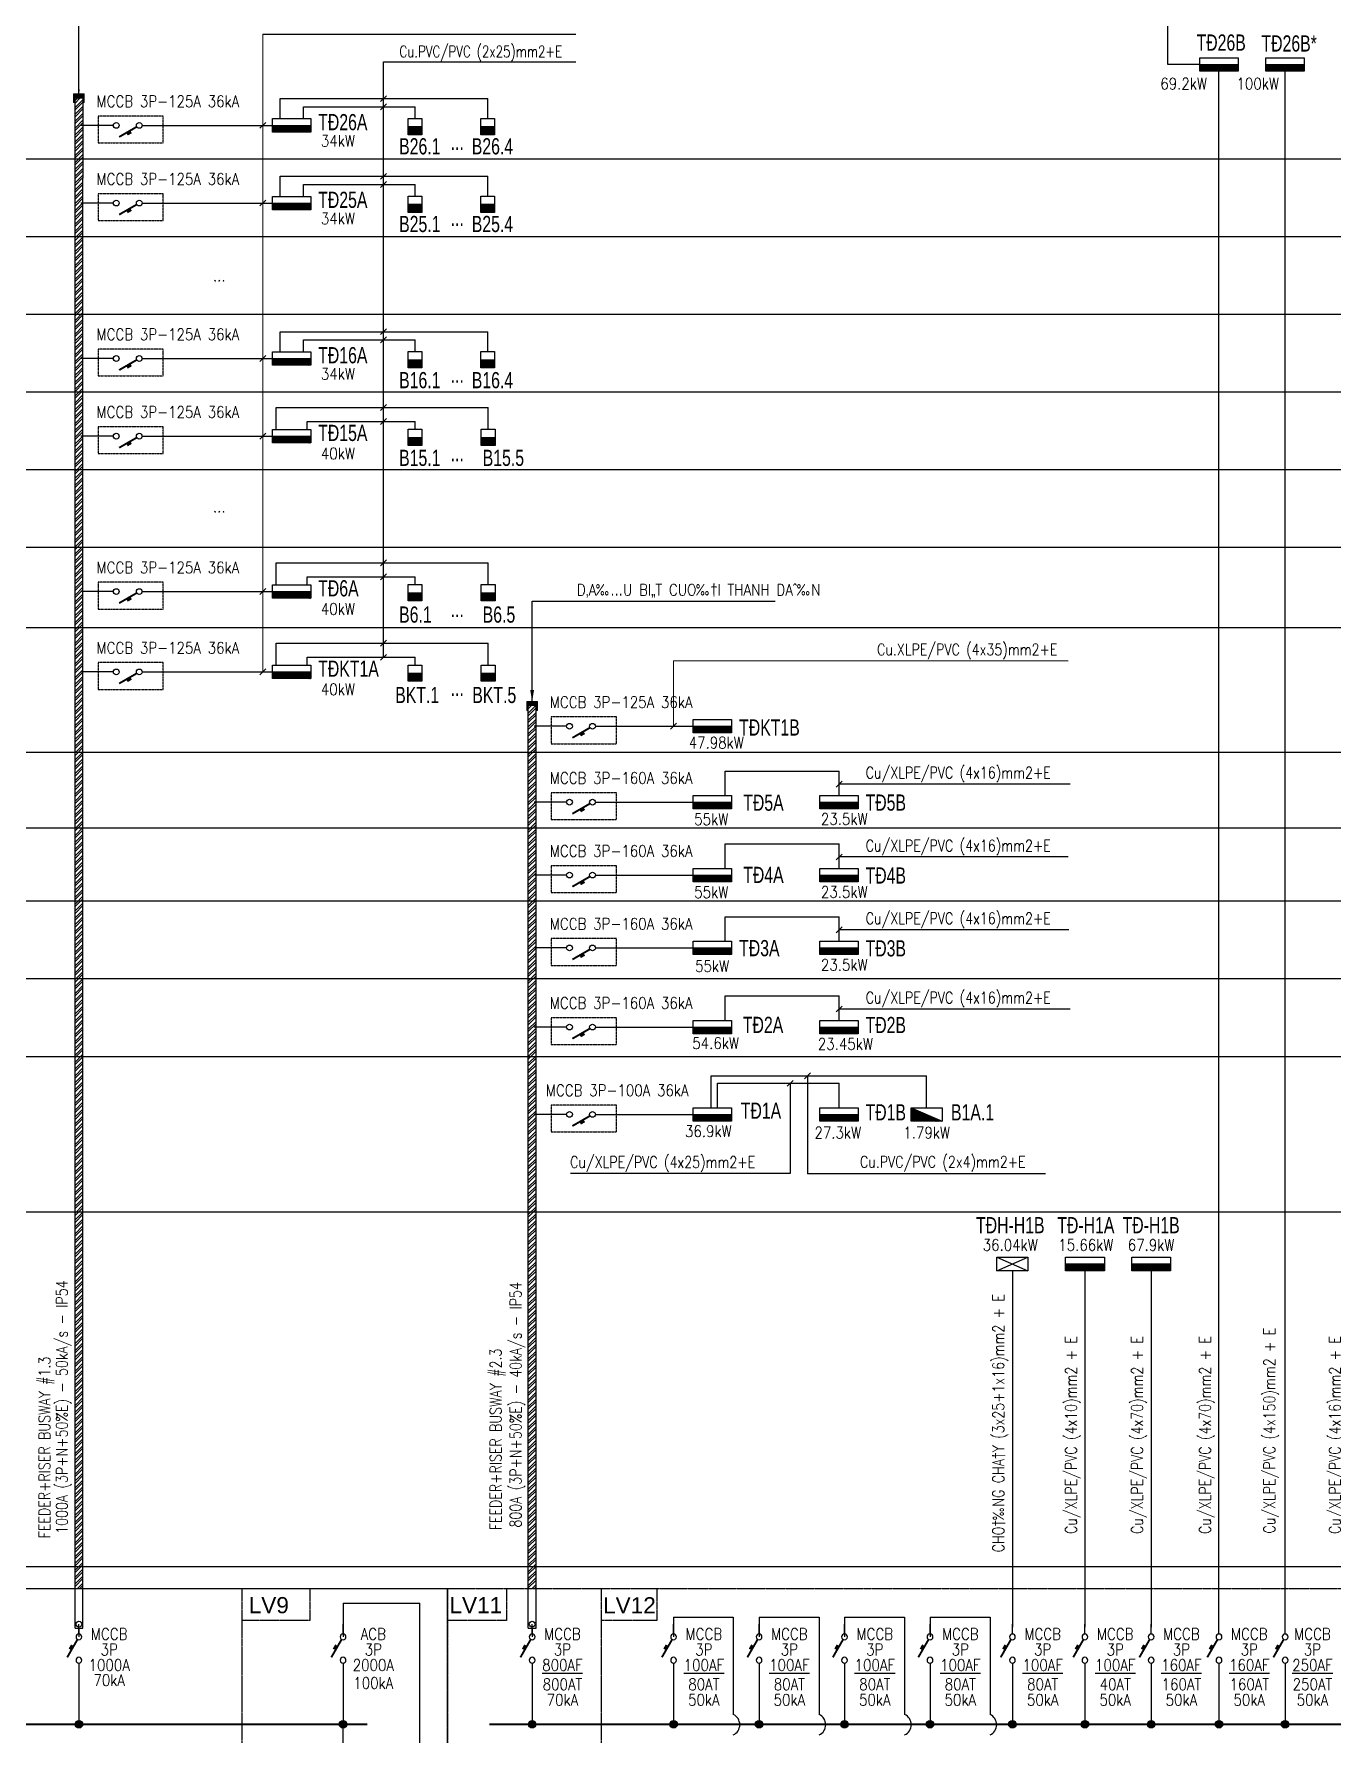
# Model space of a CAD drawing. Extents: x -5343388 to 7033982, y -486386 to 188356.
# Drawn here: x 735286 to 763384, y 121207 to 157987 of the extents above; entities that cross this region are included whole.
import ezdxf
from ezdxf.enums import TextEntityAlignment as Align

# ---------------------------------------------------------------- set-up
doc = ezdxf.new("R2010")
doc.units = 0
doc.header["$MEASUREMENT"] = 0
doc.linetypes.add('CENTER', pattern=[2, 1.25, -0.25, 0.25, -0.25])
doc.linetypes.add('DASHED2', pattern=[0.375, 0.25, -0.125])
for name, color, linetype in [('0-----E-equip', 2, 'Continuous'), ('0-----E-line', 4, 'Continuous'), ('0-----E-text', 3, 'Continuous'), ('E-_ELEC----_E-', 3, 'Continuous'), ('TBD', 2, 'Continuous')]:
    doc.layers.add(name, color=color, linetype=linetype)
for name, color, linetype, lineweight in [('0-----POWER-----text', 3, 'Continuous', 20), ('0----EARTHING', 6, 'Continuous', 18), ('0---DT---TEXT', 3, 'Continuous', 18), ('EQUIP', 2, 'Continuous', 15), ('thay', 7, 'Continuous', 18)]:
    doc.layers.add(name, color=color, linetype=linetype, lineweight=lineweight)
doc.styles.add('CDC-DIM', font='vnsimple.shx', dxfattribs={"width": 0.75})
doc.styles.add('E-text', font='romans.shx', dxfattribs={"width": 0.85, "height": 250})
doc.styles.add('ROMANS', font='romans.shx', dxfattribs={"width": 0.8, "height": 250, "bigfont": 'vns.shx'})
doc.styles.add('ROMANS1', font='ROMANS1.shx')
doc.styles.add('STYLE3', font='')
doc.styles.get('STYLE3').set_extended_font_data('.VnArialH')
doc.linetypes.add('ZIGZAG', pattern='A,0.0001,-0.2,[131,ltypeshp.shx,S=0.2,R=0,X=-0.2,Y=0],-0.4,[131,ltypeshp.shx,S=0.2,R=180,X=0.2,Y=0],-0.2', length=0.8001)
doc.dimstyles.new('CDC_DIM100', dxfattribs={"dimtxt": 250, "dimasz": 120, "dimexe": 60, "dimexo": 0, "dimgap": 80, "dimtad": 1, "dimdec": 0, "dimzin": 0, "dimdsep": 46, "dimtxsty": 'CDC-DIM', "dimblk1": 'ARCHTICK', "dimblk2": 'ARCHTICK', "dimsah": 1, "dimcen": 150, "dimdle": 60, "dimclrd": 256, "dimclre": 256, "dimclrt": 7, "dimadec": 0, "dimazin": 0, "dimtfac": 1, "dimtdec": 0, "dimtix": 1, "dimtmove": 2, "dimatfit": 3, "dimfxl": 1, "dimtvp": 0.833333, "dimtolj": 1, "dimtzin": 0, "dimarcsym": 0})
doc.dimstyles.new('DIM DETAIL', dxfattribs={"dimtxt": 100, "dimasz": 50, "dimexe": 60, "dimexo": 0, "dimgap": 40, "dimtad": 1, "dimdec": 0, "dimzin": 0, "dimdsep": 46, "dimtxsty": 'ROMANS1', "dimblk1": 'ARCHTICK', "dimblk2": 'ARCHTICK', "dimsah": 1, "dimcen": 50, "dimdle": 60, "dimclrd": 7, "dimclre": 7, "dimclrt": 7, "dimadec": 0, "dimazin": 0, "dimtfac": 1, "dimtdec": 0, "dimtix": 1, "dimtmove": 2, "dimatfit": 3, "dimfxl": 1, "dimtvp": 0.833333, "dimtolj": 1, "dimtzin": 0, "dimarcsym": 0})

# ---------------------------------------------------------------- blocks, each defined once
blk = doc.blocks.new('di2')
at = {"layer": 'TBD'}
for p, q in [((0, 1000), (0, 1250)), ((0, 250), (0, 0))]:
    blk.add_line(p, q, dxfattribs=at)
for points, const_width in [([(-37, 390), (-302, 850)], 50), ([(-177, 533), (-239, 641)], 60)]:
    blk.add_lwpolyline(points, dxfattribs=dict(at, const_width=const_width))
for centre in [(0, 925), (0, 325)]:
    blk.add_circle(centre, 75, dxfattribs=at)
blk = doc.blocks.new('P1')
at = {"layer": 'TBD'}
h = blk.add_hatch(dxfattribs=at)
h.set_pattern_fill('ANSI31', color=256, scale=150, style=0)
h.set_pattern_definition([(45, (-33575, -55100), (-13.258252, 13.258252), [])])
h.paths.add_polyline_path([(500, 0), (500, 175), (-500, 175), (-500, 0)])
for p, q in [((-500, 350), (500, 350)), ((-500, 0), (-500, 350)), ((-500, 175), (500, 175)), ((500, 0), (-500, 0)), ((500, 350), (500, 0))]:
    blk.add_line(p, q, dxfattribs=at)
blk = doc.blocks.new('DOT')
at = {"layer": 'thay', "color": 0, "linetype": 'ByBlock'}
blk.add_line((-0.5, 0), (-1, 0), dxfattribs=at)
at = {"layer": 'thay', "color": 0, "linetype": 'ByBlock', "const_width": 0.5}
blk.add_lwpolyline([(-0.25, 0, 1), (0.25, 0, 1)], format="xyb", close=True, dxfattribs=at)
blk = doc.blocks.new('endclosure')
blk.add_hatch(color=256).paths.add_polyline_path([(-84, 0), (84, 0), (84, -107), (114, -107), (114, 87), (-114, 87), (-114, -107), (-84, -107)])
at = {"layer": 'EQUIP'}
for p, q in [((-114, 87), (114, 87)), ((-114, -107), (-114, 87)), ((-84, -107), (-84, 0)), ((-84, 0), (84, 0)), ((84, -107), (84, 0)), ((114, -107), (114, 87)), ((-114, -107), (-84, -107)), ((114, -107), (84, -107))]:
    blk.add_line(p, q, dxfattribs=at)
blk = doc.blocks.new('_ArchTick')
at = {"color": 0, "linetype": 'ByBlock', "const_width": 0.15}
blk.add_lwpolyline([(-0.5, -0.5), (0.5, 0.5)], dxfattribs=at)
blk = doc.blocks.new('*X81')
at = {"color": 0}
for p, q in [((30675, 38842), (30681, 38848)), ((30675, 38816), (30699, 38840)), ((30675, 38789), (30717, 38831)), ((30675, 38763), (30736, 38823)), ((30675, 38736), (30754, 38815)), ((30675, 38710), (30773, 38807)), ((30675, 38683), (30791, 38799)), ((30675, 38656), (30810, 38791)), ((30675, 38630), (30828, 38783)), ((30675, 38603), (30847, 38775)), ((30675, 38577), (30865, 38767)), ((30675, 38550), (30883, 38759)), ((30675, 38524), (30902, 38751)), ((30678, 38500), (30920, 38743)), ((30704, 38500), (30939, 38735)), ((30731, 38500), (30957, 38727)), ((30757, 38500), (30976, 38718)), ((30784, 38500), (30994, 38710)), ((30810, 38500), (31013, 38702)), ((30837, 38500), (31031, 38694)), ((30863, 38500), (31049, 38686)), ((30890, 38500), (31068, 38678)), ((30916, 38500), (31086, 38670)), ((30943, 38500), (31105, 38662)), ((30969, 38500), (31123, 38654)), ((30996, 38500), (31142, 38646)), ((31022, 38500), (31160, 38638)), ((31049, 38500), (31179, 38630)), ((31075, 38500), (31197, 38622)), ((31102, 38500), (31215, 38614)), ((31128, 38500), (31234, 38605)), ((31155, 38500), (31252, 38597)), ((31181, 38500), (31271, 38589)), ((31208, 38500), (31289, 38581)), ((31234, 38500), (31308, 38573)), ((31261, 38500), (31326, 38565)), ((31288, 38500), (31345, 38557)), ((31314, 38500), (31363, 38549)), ((31341, 38500), (31381, 38541)), ((31367, 38500), (31400, 38533)), ((31394, 38500), (31418, 38525)), ((31420, 38500), (31437, 38517)), ((31447, 38500), (31455, 38509)), ((31473, 38500), (31474, 38501))]:
    blk.add_line(p, q, dxfattribs=at)
blk = doc.blocks.new('p2')
at = {"layer": 'TBD'}
for p, q in [((-400, 350), (400, 350)), ((-400, 350), (400, 0)), ((-400, 0), (-400, 350)), ((400, 0), (-400, 0)), ((400, 350), (400, 0))]:
    blk.add_line(p, q, dxfattribs=at)
blk.add_blockref('*X81', (-31075, -38500), dxfattribs=at)
blk = doc.blocks.new('*X75')
at = {"color": 0}
for p, q in [((32000, 37701), (32174, 37875)), ((32000, 37728), (32147, 37875)), ((32000, 37754), (32121, 37875)), ((32000, 37781), (32094, 37875)), ((32000, 37807), (32068, 37875)), ((32000, 37834), (32041, 37875)), ((32000, 37860), (32015, 37875)), ((32025, 37700), (32200, 37875)), ((32052, 37700), (32227, 37875)), ((32079, 37700), (32254, 37875)), ((32105, 37700), (32280, 37875)), ((32132, 37700), (32300, 37868)), ((32158, 37700), (32300, 37842)), ((32185, 37700), (32300, 37815)), ((32211, 37700), (32300, 37789)), ((32238, 37700), (32300, 37762)), ((32264, 37700), (32300, 37736)), ((32291, 37700), (32300, 37709))]:
    blk.add_line(p, q, dxfattribs=at)
blk = doc.blocks.new('P7')
at = {"layer": 'TBD'}
for p, q in [((-150, 350), (150, 350)), ((-150, 0), (-150, 350)), ((-150, 175), (150, 175)), ((150, 0), (-150, 0)), ((150, 350), (150, 0))]:
    blk.add_line(p, q, dxfattribs=at)
blk.add_blockref('*X75', (-32150, -37700), dxfattribs=at)
blk = doc.blocks.new('p5')
at = {"layer": 'TBD'}
for p, q in [((-400, 175), (400, -175)), ((-400, 175), (400, 175)), ((-400, -175), (400, 175)), ((-400, -175), (-400, 175)), ((400, 175), (400, -175)), ((400, -175), (-400, -175))]:
    blk.add_line(p, q, dxfattribs=at)

msp = doc.modelspace()

# ---------------------------------------------------------------- hatches: boundary and pattern name
at = {"layer": '0-----E-equip'}
h = msp.add_hatch(dxfattribs=at)
h.set_pattern_fill('STEEL', scale=840, style=0)
h.set_pattern_definition([(45, (-822320.26, -1185051.21), (-74.246212, 74.246212), []), (45, (-822320.26, -1184998.71), (-74.246212, 74.246212), [])])
h.paths.add_polyline_path([(736341.26657, 156609.31534), (736173.26657, 156609.31534), (736173.26657, 124376.4982), (736341.26657, 124376.4982)])
h = msp.add_hatch(dxfattribs=at)
h.set_pattern_fill('STEEL', scale=840, style=0)
h.set_pattern_definition([(45, (-834312.58, -1185051.21), (-74.246212, 74.246212), []), (45, (-834312.58, -1184998.71), (-74.246212, 74.246212), [])])
h.paths.add_polyline_path([(746145.13978, 143464.6585), (745977.13978, 143464.6585), (745977.13978, 124376.4982), (746145.13978, 124376.4982)])
at = {"layer": '0-----E-line', "linetype": 'Continuous'}
h = msp.add_hatch(color=256, dxfattribs=at)
edge = h.paths.add_edge_path()
edge.add_arc((736257.26657, 121439.35937), 80.90172, 0, 360)
h = msp.add_hatch(color=256, dxfattribs=at)
edge = h.paths.add_edge_path()
edge.add_arc((741970.55901, 121439.35937), 80.90172, 0, 360)
h = msp.add_hatch(color=256, dxfattribs=at)
edge = h.paths.add_edge_path()
edge.add_arc((746061.13978, 121439.35937), 80.90172, 0, 360)
h = msp.add_hatch(color=256, dxfattribs=at)
edge = h.paths.add_edge_path()
edge.add_arc((749120.44802, 121439.35937), 80.90172, 0, 360)
h = msp.add_hatch(color=256, dxfattribs=at)
edge = h.paths.add_edge_path()
edge.add_arc((750969.31176, 121439.35937), 80.90172, 0, 360)
h = msp.add_hatch(color=256, dxfattribs=at)
edge = h.paths.add_edge_path()
edge.add_arc((752818.1755, 121439.35937), 80.90172, 0, 360)
h = msp.add_hatch(color=256, dxfattribs=at)
edge = h.paths.add_edge_path()
edge.add_arc((754667.03924, 121439.35937), 80.90172, 0, 360)
h = msp.add_hatch(color=256, dxfattribs=at)
edge = h.paths.add_edge_path()
edge.add_arc((756449.06498, 121439.35937), 80.90172, 0, 360)
h = msp.add_hatch(color=256, dxfattribs=at)
edge = h.paths.add_edge_path()
edge.add_arc((758018.12114, 121439.35937), 80.90172, 0, 360)
h = msp.add_hatch(color=256, dxfattribs=at)
edge = h.paths.add_edge_path()
edge.add_arc((759449.80869, 121439.35937), 80.90172, 0, 360)
h = msp.add_hatch(color=256, dxfattribs=at)
edge = h.paths.add_edge_path()
edge.add_arc((760917.8426, 121439.35937), 80.90172, 0, 360)
h = msp.add_hatch(color=256, dxfattribs=at)
edge = h.paths.add_edge_path()
edge.add_arc((762348.01286, 121439.35937), 80.90172, 0, 360)

# ---------------------------------------------------------------- linework, layer by layer
for p, q in [((710091.86551, 155289.42232), (801114.749, 155289.42232)), ((710091.86551, 153609.42232), (801114.749, 153609.42232)), ((710091.86551, 151929.42232), (801114.749, 151929.42232)), ((710091.86551, 150249.42232), (801114.749, 150249.42232)), ((710091.86551, 148569.42232), (801114.749, 148569.42232)), ((710091.86551, 146889.42232), (801114.749, 146889.42232)), ((710091.86551, 145151.57107), (801114.749, 145151.57107)), ((710091.86551, 142460.23625), (801114.749, 142460.23625)), ((710091.86551, 140818.91008), (801114.749, 140818.91008)), ((710091.86551, 139241.06127), (801114.749, 139241.06127)), ((710091.86551, 137561.06127), (801114.749, 137561.06127)), ((710091.86551, 135881.06127), (801114.749, 135881.06127)), ((710091.86551, 132521.06127), (801114.749, 132521.06127))]:
    msp.add_line(p, q)
at = {"color": 1, "linetype": 'CENTER', "ltscale": 10}
for p, q in [((710127.32097, 124376.4982), (744643.78554, 124376.4982)), ((718172.12655, 124376.4982), (800518.37009, 124376.4982)), ((739779.99402, 124376.4982), (739779.99402, 120863.26038)), ((741252.28605, 124376.4982), (741252.28605, 123684.99573)), ((744231.81789, 113412.4261), (744231.81789, 124376.4982)), ((744231.81789, 124376.4982), (744231.81789, 120863.26038)), ((745505.96896, 124376.4982), (745505.96896, 123684.99573)), ((747554.3495, 124376.4982), (747554.3495, 120863.26038)), ((748755.08736, 124376.4982), (748755.08736, 123684.99573)), ((741252.28605, 123684.99573), (739779.99402, 123684.99573)), ((745505.96896, 123684.99573), (744231.81789, 123684.99573)), ((748755.08736, 123684.99573), (747554.3495, 123684.99573))]:
    msp.add_line(p, q, dxfattribs=at)
at = {"color": 7, "linetype": 'ZIGZAG', "ltscale": 5}
msp.add_lwpolyline([(709718.74337, 124847.0789), (800883.96508, 124847.0789), (800883.96508, 98316.15715), (709718.74337, 98316.15715)], close=True, dxfattribs=at)
at = {"layer": '0-----E-equip'}
for p, q in [((736173.26657, 154869.42232), (736173.26657, 156609.31534)), ((736173.26657, 156609.31534), (736341.26657, 156609.31534)), ((736341.26657, 156609.31534), (736341.26657, 154869.42232)), ((736795.4888, 156011.28921), (736297.71102, 156011.28921)), ((736795.4888, 156011.28921), (736297.71102, 156011.28921)), ((737832.52583, 156011.28921), (738081.41472, 156011.28921)), ((737832.52583, 156011.28921), (738081.41472, 156011.28921)), ((738081.41472, 156011.28921), (740441.08217, 156011.28921)), ((738081.41472, 156011.28921), (740441.08217, 156011.28921)), ((736173.26657, 123518.35937), (736173.26657, 154869.42232)), ((736341.26657, 123518.35937), (736341.26657, 154869.42232)), ((736795.4888, 154331.28921), (736297.71102, 154331.28921)), ((736795.4888, 154331.28921), (736297.71102, 154331.28921)), ((737832.52583, 154331.28921), (738081.41472, 154331.28921)), ((737832.52583, 154331.28921), (738081.41472, 154331.28921)), ((738081.41472, 154331.28921), (740441.08217, 154331.28921)), ((738081.41472, 154331.28921), (740441.08217, 154331.28921)), ((736795.4888, 150971.28921), (736297.71102, 150971.28921)), ((736795.4888, 150971.28921), (736297.71102, 150971.28921)), ((737832.52583, 150971.28921), (738081.41472, 150971.28921)), ((737832.52583, 150971.28921), (738081.41472, 150971.28921)), ((738081.41472, 150971.28921), (740441.08217, 150971.28921)), ((738081.41472, 150971.28921), (740441.08217, 150971.28921)), ((736795.4888, 149291.28921), (736297.71102, 149291.28921)), ((736795.4888, 149291.28921), (736297.71102, 149291.28921)), ((737832.52583, 149291.28921), (738081.41472, 149291.28921)), ((737832.52583, 149291.28921), (738081.41472, 149291.28921)), ((738081.41472, 149291.28921), (740441.08217, 149291.28921)), ((738081.41472, 149291.28921), (740441.08217, 149291.28921)), ((736795.4888, 145931.28921), (736297.71102, 145931.28921)), ((736795.4888, 145931.28921), (736297.71102, 145931.28921)), ((737832.52583, 145931.28921), (738081.41472, 145931.28921)), ((737832.52583, 145931.28921), (738081.41472, 145931.28921)), ((738081.41472, 145931.28921), (740441.08217, 145931.28921)), ((738081.41472, 145931.28921), (740441.08217, 145931.28921)), ((736795.4888, 144193.43797), (736297.71102, 144193.43797)), ((736795.4888, 144193.43797), (736297.71102, 144193.43797)), ((737832.52583, 144193.43797), (738081.41472, 144193.43797)), ((737832.52583, 144193.43797), (738081.41472, 144193.43797)), ((738081.41472, 144193.43797), (740441.08217, 144193.43797)), ((738081.41472, 144193.43797), (740441.08217, 144193.43797)), ((745977.13978, 123518.35937), (745977.13978, 143464.6585)), ((746145.13978, 143464.6585), (745977.13978, 143464.6585)), ((746145.13978, 123518.35937), (746145.13978, 143464.6585)), ((746599.362, 143018.76742), (746101.58422, 143018.76742)), ((747636.39904, 143018.76742), (747885.28793, 143018.76742)), ((747885.28793, 143018.76742), (749544.54718, 143018.76742)), ((746599.362, 141377.44126), (746101.58422, 141377.44126)), ((747636.39904, 141377.44126), (747885.28793, 141377.44126)), ((747885.28793, 141377.44126), (749544.54718, 141377.44126)), ((746599.362, 139800.72349), (746101.58422, 139800.72349)), ((747636.39904, 139800.72349), (747885.28793, 139800.72349)), ((747885.28793, 139800.72349), (749544.54718, 139800.72349)), ((746599.362, 138225.55365), (746101.58422, 138225.55365)), ((747636.39904, 138225.55365), (747885.28793, 138225.55365)), ((747885.28793, 138225.55365), (749544.54718, 138225.55365)), ((746599.362, 136513.89443), (746101.58422, 136513.89443)), ((747636.39904, 136513.89443), (747885.28793, 136513.89443)), ((747885.28793, 136513.89443), (749544.54718, 136513.89443)), ((746599.362, 134625.26153), (746101.58422, 134625.26153)), ((747636.39904, 134625.26153), (747885.28793, 134625.26153)), ((747885.28793, 134625.26153), (749544.54718, 134625.26153)), ((736173.26657, 123518.35937), (736341.26657, 123518.35937)), ((745977.13978, 123518.35937), (746145.13978, 123518.35937))]:
    msp.add_line(p, q, dxfattribs=at)
at = {"layer": '0-----E-equip', "linetype": 'DASHED2'}
for points in [[(736671.04435, 155632.63651), (738081.41472, 155632.63651), (738081.41472, 156212.34021), (736671.04435, 156212.34021)], [(736671.04435, 155632.63651), (738081.41472, 155632.63651), (738081.41472, 156212.34021), (736671.04435, 156212.34021)], [(736671.04435, 153952.63651), (738081.41472, 153952.63651), (738081.41472, 154532.34021), (736671.04435, 154532.34021)], [(736671.04435, 153952.63651), (738081.41472, 153952.63651), (738081.41472, 154532.34021), (736671.04435, 154532.34021)], [(736671.04435, 150592.63651), (738081.41472, 150592.63651), (738081.41472, 151172.34021), (736671.04435, 151172.34021)], [(736671.04435, 150592.63651), (738081.41472, 150592.63651), (738081.41472, 151172.34021), (736671.04435, 151172.34021)], [(736671.04435, 148912.63651), (738081.41472, 148912.63651), (738081.41472, 149492.34021), (736671.04435, 149492.34021)], [(736671.04435, 148912.63651), (738081.41472, 148912.63651), (738081.41472, 149492.34021), (736671.04435, 149492.34021)], [(736671.04435, 145552.63651), (738081.41472, 145552.63651), (738081.41472, 146132.34021), (736671.04435, 146132.34021)], [(736671.04435, 145552.63651), (738081.41472, 145552.63651), (738081.41472, 146132.34021), (736671.04435, 146132.34021)], [(736671.04435, 143814.78527), (738081.41472, 143814.78527), (738081.41472, 144394.48897), (736671.04435, 144394.48897)], [(736671.04435, 143814.78527), (738081.41472, 143814.78527), (738081.41472, 144394.48897), (736671.04435, 144394.48897)], [(746474.91756, 142640.11472), (747885.28793, 142640.11472), (747885.28793, 143219.81843), (746474.91756, 143219.81843)], [(746474.91756, 140998.78856), (747885.28793, 140998.78856), (747885.28793, 141578.49226), (746474.91756, 141578.49226)], [(746474.91756, 139422.07079), (747885.28793, 139422.07079), (747885.28793, 140001.77449), (746474.91756, 140001.77449)], [(746474.91756, 137846.90095), (747885.28793, 137846.90095), (747885.28793, 138426.60466), (746474.91756, 138426.60466)], [(746474.91756, 136135.24173), (747885.28793, 136135.24173), (747885.28793, 136714.94543), (746474.91756, 136714.94543)], [(746474.91756, 134246.60884), (747885.28793, 134246.60884), (747885.28793, 134826.31254), (746474.91756, 134826.31254)]]:
    msp.add_lwpolyline(points, close=True, dxfattribs=at)
at = {"layer": '0-----E-equip'}
for centre in [(736257.26657, 123602.35937), (746061.13978, 123602.35937)]:
    msp.add_circle(centre, 63, dxfattribs=at)
at = {"layer": '0-----E-line', "linetype": 'Continuous'}
for p, q in [((759813.19286, 157326.7982), (759813.19286, 160109.79817)), ((760503.02778, 157326.7982), (759813.19286, 157326.7982)), ((760917.8426, 123539.35937), (760917.8426, 157181.61301)), ((762348.01286, 123539.35937), (762348.01286, 157181.61301)), ((740609.08217, 156160.10402), (740609.08217, 156590.10402)), ((740609.08217, 156590.10402), (745098.98486, 156590.10402)), ((741113.08217, 156160.10402), (741113.08217, 156412.10402)), ((741113.08217, 156412.10402), (743527.41524, 156412.10402)), ((743527.41524, 156160.10402), (743527.41524, 156412.10402)), ((745098.98486, 156160.10402), (745098.98486, 156590.10402)), ((740609.08217, 154480.10402), (740609.08217, 154910.10402)), ((740609.08217, 154910.10402), (745098.98486, 154910.10402)), ((745098.98486, 154480.10402), (745098.98486, 154910.10402)), ((741113.08217, 154480.10402), (741113.08217, 154732.10402)), ((741113.08217, 154732.10402), (743527.41524, 154732.10402)), ((743527.41524, 154480.10402), (743527.41524, 154732.10402)), ((740609.08217, 151120.10402), (740609.08217, 151550.10402)), ((740609.08217, 151550.10402), (745098.98486, 151550.10402)), ((745098.98486, 151120.10402), (745098.98486, 151550.10402)), ((741113.08217, 151120.10402), (741113.08217, 151372.10402)), ((741113.08217, 151372.10402), (743527.41524, 151372.10402)), ((743527.41524, 151120.10402), (743527.41524, 151372.10402)), ((740525.08217, 149912.10402), (745110.09146, 149912.10402)), ((740525.08217, 149440.10402), (740525.08217, 149912.10402)), ((745110.09146, 149440.10402), (745110.09146, 149912.10402)), ((741197.08217, 149440.10402), (741197.08217, 149608.10402)), ((741197.08217, 149608.10402), (743527.41524, 149608.10402)), ((743527.41524, 149440.10402), (743527.41524, 149608.10402)), ((740525.08217, 146552.10402), (745110.09146, 146552.10402)), ((740525.08217, 146080.10402), (740525.08217, 146552.10402)), ((745110.09146, 146080.10402), (745110.09146, 146552.10402)), ((741197.08217, 146080.10402), (741197.08217, 146248.10402)), ((741197.08217, 146248.10402), (743527.41524, 146248.10402)), ((743527.41524, 146080.10402), (743527.41524, 146248.10402)), ((740525.08217, 144814.25278), (745110.09146, 144814.25278)), ((740525.08217, 144342.25278), (740525.08217, 144814.25278)), ((745110.09146, 144342.25278), (745110.09146, 144814.25278)), ((741197.08217, 144342.25278), (741197.08217, 144510.25278)), ((741197.08217, 144510.25278), (743527.41524, 144510.25278)), ((743527.41524, 144342.25278), (743527.41524, 144510.25278)), ((750236.45596, 141522.62644), (750236.45596, 142050.63999)), ((750236.45596, 142050.63999), (752701.04338, 142050.63999)), ((752701.04338, 141522.62644), (752701.04338, 142050.63999)), ((750236.45596, 139945.90867), (750236.45596, 140473.92222)), ((750236.45596, 140473.92222), (752701.04338, 140473.92222)), ((752701.04338, 139945.90867), (752701.04338, 140473.92222)), ((750236.45596, 138370.73883), (750236.45596, 138898.75238)), ((750236.45596, 138898.75238), (752701.04338, 138898.75238)), ((752701.04338, 138370.73883), (752701.04338, 138898.75238)), ((750236.45596, 136659.07961), (750236.45596, 137187.09316)), ((750236.45596, 137187.09316), (752701.04338, 137187.09316)), ((752701.04338, 136659.07961), (752701.04338, 137187.09316)), ((749934.9508, 134770.44672), (749934.9508, 135460.25756)), ((749934.9508, 135460.25756), (754591.9268, 135460.25756)), ((754591.9268, 134770.44672), (754591.9268, 135460.25756)), ((750073.51558, 134770.44672), (750073.51558, 135298.46027)), ((750073.51558, 135298.46027), (752701.04338, 135298.46027)), ((752701.04338, 134770.44672), (752701.04338, 135298.46027)), ((756449.06498, 131245.55477), (756449.06498, 123539.35937)), ((758018.12114, 131245.55477), (758018.12114, 123539.35937)), ((759449.80869, 131245.55477), (759449.80869, 123539.35937)), ((741970.55901, 124057.14702), (741970.55901, 123329.35937)), ((741970.55901, 124057.14702), (743632.70442, 124057.14702)), ((743632.70442, 111956.83282), (743632.70442, 124057.14702)), ((749120.44802, 123756.45105), (749120.44802, 123329.35937)), ((749120.44802, 123756.45105), (750410.88399, 123756.45105)), ((750410.88399, 123756.45105), (750410.88399, 121650.08518)), ((750969.31176, 123756.45105), (750969.31176, 123329.35937)), ((750969.31176, 123756.45105), (752269.69412, 123756.45105)), ((752269.69412, 123756.45105), (752269.69412, 121650.08518)), ((752818.1755, 123756.45105), (752818.1755, 123329.35937)), ((752818.1755, 123756.45105), (754118.55786, 123756.45105)), ((754118.55786, 123756.45105), (754118.55786, 121650.08518)), ((754667.03924, 123756.45105), (754667.03924, 123329.35937)), ((754667.03924, 123756.45105), (755967.4216, 123756.45105)), ((755967.4216, 123756.45105), (755967.4216, 121650.08518)), ((736257.26657, 123497.77107), (736257.26657, 123329.35937)), ((746061.13978, 123497.77107), (746061.13978, 123329.35937)), ((736257.26657, 122699.35937), (736257.26657, 121439.35937)), ((741970.55901, 122699.35937), (741970.55901, 121439.35937)), ((746061.13978, 122699.35937), (746061.13978, 121439.35937)), ((749120.44802, 122699.35937), (749120.44802, 121439.35937)), ((750969.31176, 122699.35937), (750969.31176, 121439.35937)), ((752818.1755, 122699.35937), (752818.1755, 121439.35937)), ((754667.03924, 122699.35937), (754667.03924, 121439.35937)), ((756449.06498, 122699.35937), (756449.06498, 121439.35937)), ((758018.12114, 122699.35937), (758018.12114, 121439.35937)), ((759449.80869, 122699.35937), (759449.80869, 121439.35937)), ((760917.8426, 122699.35937), (760917.8426, 121439.35937)), ((762348.01286, 122699.35937), (762348.01286, 121439.35937)), ((741970.55901, 112804.80575), (741970.55901, 121439.35937))]:
    msp.add_line(p, q, dxfattribs=at)
at = {"layer": '0-----E-line', "linetype": 'Continuous', "const_width": 42.46667}
for points in [[(742495.86689, 121439.35937), (742495.86689, 121439.35937), (728108.24157, 121439.35937)], [(800026.0165, 121439.35937), (800026.0165, 121439.35937), (745131.42937, 121439.35937)]]:
    msp.add_lwpolyline(points, dxfattribs=at)
at = {"layer": '0-----E-line', "linetype": 'Continuous'}
for centre in [(736257.26657, 121439.35937), (741970.55901, 121439.35937), (746061.13978, 121439.35937), (749120.44802, 121439.35937), (750969.31176, 121439.35937), (752818.1755, 121439.35937), (754667.03924, 121439.35937), (756449.06498, 121439.35937), (758018.12114, 121439.35937), (759449.80869, 121439.35937), (760917.8426, 121439.35937), (762348.01286, 121439.35937)]:
    msp.add_circle(centre, 80.90172, dxfattribs=at)
for centre in [(750307.92961, 121428.49653), (752166.73973, 121428.49653), (754015.60347, 121428.49653), (755864.46721, 121428.49653)]:
    msp.add_arc(centre, 244.33816, 294.920495351, 65.079504649, dxfattribs=at)
at = {"layer": '0-----E-text'}
for p, q in [((740236.3139, 157980.86146), (747005.4575, 157980.86146)), ((742845.68273, 144510.25278), (742845.68273, 157384.65678)), ((742845.68273, 157384.65678), (747006.77342, 157384.65678))]:
    msp.add_line(p, q, dxfattribs=at)
at = {"layer": '0-----E-text', "color": 3}
for p, q in [((757698.37161, 141768.11553), (752701.04338, 141768.11553)), ((757657.54961, 140191.39776), (752701.04338, 140191.39776)), ((757672.07016, 138616.22792), (752701.04338, 138616.22792)), ((757696.56253, 136904.5687), (752701.04338, 136904.5687)), ((752018.32031, 135460.25756), (752018.32031, 133343.93833)), ((751642.6221, 135298.46027), (751642.6221, 133346.99868)), ((751642.6221, 133346.99868), (746889.87795, 133346.99868)), ((757164.1397, 133343.93833), (752018.32031, 133343.93833))]:
    msp.add_line(p, q, dxfattribs=at)
at = {"layer": '0-----POWER-----text'}
for p, q in [((749119.15687, 143018.76742), (749119.15687, 144431.71552)), ((749119.15687, 144431.71552), (757658.35482, 144431.71552))]:
    msp.add_line(p, q, dxfattribs=at)
at = {"layer": '0---DT---TEXT'}
for p, q in [((740236.3139, 157980.86146), (740236.3139, 144193.43797)), ((742910.75006, 156653.32919), (742780.6154, 156526.87885)), ((742910.75006, 156475.32919), (742780.6154, 156348.87885)), ((740301.38123, 156074.51438), (740171.24657, 155948.06403)), ((742910.75006, 154973.32919), (742780.6154, 154846.87885)), ((742910.75006, 154795.32919), (742780.6154, 154668.87885)), ((740301.38123, 154394.51438), (740171.24657, 154268.06403)), ((740301.38123, 154394.51438), (740171.24657, 154268.06403)), ((742910.75006, 151613.32919), (742780.6154, 151486.87885)), ((742910.75006, 151435.32919), (742780.6154, 151308.87885)), ((740301.38123, 151034.51438), (740171.24657, 150908.06403)), ((740301.38123, 151034.51438), (740171.24657, 150908.06403)), ((742910.75006, 149975.32919), (742780.6154, 149848.87885)), ((740301.38123, 149354.51438), (740171.24657, 149228.06403)), ((740301.38123, 149354.51438), (740171.24657, 149228.06403)), ((742910.75006, 149671.32919), (742780.6154, 149544.87885)), ((742910.75006, 146615.32919), (742780.6154, 146488.87885)), ((742910.75006, 146311.32919), (742780.6154, 146184.87885)), ((740301.38123, 145994.51438), (740171.24657, 145868.06403)), ((740301.38123, 145994.51438), (740171.24657, 145868.06403)), ((742910.75006, 144877.47795), (742780.6154, 144751.02761)), ((742910.75006, 144573.47795), (742780.6154, 144447.02761)), ((740301.38123, 144256.66314), (740171.24657, 144130.21279)), ((740301.38123, 144256.66314), (740171.24657, 144130.21279)), ((749184.2242, 143081.99259), (749054.08954, 142955.54225)), ((752766.11071, 141831.3407), (752635.97605, 141704.89035)), ((752766.11071, 140254.62293), (752635.97605, 140128.17258)), ((752766.11071, 138679.45309), (752635.97605, 138553.00275)), ((752766.11071, 136967.79387), (752635.97605, 136841.34352)), ((751707.68942, 135361.68544), (751577.55477, 135235.2351)), ((752083.38764, 135523.48273), (751953.25299, 135397.03238))]:
    msp.add_line(p, q, dxfattribs=at)

# ---------------------------------------------------------------- block references
at = {"layer": '0-----E-equip'}
for name, p, xscale, yscale, zscale in [('P1', (760917.8426, 157181.61301), 0.8296296296175569, 0.8296296296175569, 0.8296296296175569), ('P1', (762348.01286, 157181.61301), 0.8296296296175569, 0.8296296296175569, 0.8296296296175569), ('DOT', (736257.26657, 156011.28921), 0.8296296296175569, 0.8296296296175569, 0.8296296296175569), ('DOT', (736257.26657, 156011.28921), 0.8296296296175569, 0.8296296296175569, 0.8296296296175569), ('P1', (740855.89699, 155866.10402), 0.8296296296175569, 0.8296296296175569, 0.8296296296175569), ('P1', (740855.89699, 155866.10402), 0.8296296296175569, 0.8296296296175569, 0.8296296296175569), ('P1', (740855.89699, 154186.10402), 0.8296296296175569, 0.8296296296175569, 0.8296296296175569), ('P1', (740855.89699, 154186.10402), 0.8296296296175569, 0.8296296296175569, 0.8296296296175569), ('DOT', (736257.26657, 154331.28921), 0.8296296296175569, 0.8296296296175569, 0.8296296296175569), ('DOT', (736257.26657, 154331.28921), 0.8296296296175569, 0.8296296296175569, 0.8296296296175569), ('DOT', (736257.26657, 150971.28921), 0.8296296296175569, 0.8296296296175569, 0.8296296296175569), ('DOT', (736257.26657, 150971.28921), 0.8296296296175569, 0.8296296296175569, 0.8296296296175569), ('P1', (740855.89699, 150826.10402), 0.8296296296175569, 0.8296296296175569, 0.8296296296175569), ('P1', (740855.89699, 150826.10402), 0.8296296296175569, 0.8296296296175569, 0.8296296296175569), ('P1', (740855.89699, 149146.10402), 0.8296296296175569, 0.8296296296175569, 0.8296296296175569), ('P1', (740855.89699, 149146.10402), 0.8296296296175569, 0.8296296296175569, 0.8296296296175569), ('DOT', (736257.26657, 149291.28921), 0.8296296296175569, 0.8296296296175569, 0.8296296296175569), ('DOT', (736257.26657, 149291.28921), 0.8296296296175569, 0.8296296296175569, 0.8296296296175569), ('P1', (740855.89699, 145786.10402), 0.8296296296175569, 0.8296296296175569, 0.8296296296175569), ('P1', (740855.89699, 145786.10402), 0.8296296296175569, 0.8296296296175569, 0.8296296296175569), ('DOT', (736257.26657, 145931.28921), 0.8296296296175569, 0.8296296296175569, 0.8296296296175569), ('DOT', (736257.26657, 145931.28921), 0.8296296296175569, 0.8296296296175569, 0.8296296296175569), ('DOT', (736257.26657, 144193.43797), 0.8296296296175569, 0.8296296296175569, 0.8296296296175569), ('DOT', (736257.26657, 144193.43797), 0.8296296296175569, 0.8296296296175569, 0.8296296296175569), ('P1', (740855.89699, 144048.25278), 0.8296296296175569, 0.8296296296175569, 0.8296296296175569), ('P1', (740855.89699, 144048.25278), 0.8296296296175569, 0.8296296296175569, 0.8296296296175569), ('P1', (749959.362, 142873.58223), 0.8296296296175569, 0.8296296296175569, 0.8296296296175569), ('DOT', (746061.13978, 143018.76742), 0.8296296296175569, 0.8296296296175569, 0.8296296296175569), ('DOT', (746061.13978, 141377.44126), 0.8296296296175569, 0.8296296296175569, 0.8296296296175569), ('P1', (749959.362, 141232.25607), 0.8296296296175569, 0.8296296296175569, 0.8296296296175569), ('P1', (752701.04338, 141232.25607), 0.8296296296175569, 0.8296296296175569, 0.8296296296175569), ('DOT', (746061.13978, 139800.72349), 0.8296296296175569, 0.8296296296175569, 0.8296296296175569), ('P1', (749959.362, 139655.5383), 0.8296296296175569, 0.8296296296175569, 0.8296296296175569), ('P1', (752701.04338, 139655.5383), 0.8296296296175569, 0.8296296296175569, 0.8296296296175569), ('P1', (749959.362, 138080.36846), 0.8296296296175569, 0.8296296296175569, 0.8296296296175569), ('P1', (752701.04338, 138080.36846), 0.8296296296175569, 0.8296296296175569, 0.8296296296175569), ('DOT', (746061.13978, 138225.55365), 0.8296296296175569, 0.8296296296175569, 0.8296296296175569), ('DOT', (746061.13978, 136513.89443), 0.8296296296175569, 0.8296296296175569, 0.8296296296175569), ('P1', (749959.362, 136368.70924), 0.8296296296175569, 0.8296296296175569, 0.8296296296175569), ('P1', (752701.04338, 136368.70924), 0.8296296296175569, 0.8296296296175569, 0.8296296296175569), ('DOT', (746061.13978, 134625.26153), 0.8296296296175569, 0.8296296296175569, 0.8296296296175569), ('P1', (749959.362, 134480.07635), 0.8296296296175569, 0.8296296296175569, 0.8296296296175569), ('P1', (752701.04338, 134480.07635), 0.8296296296175569, 0.8296296296175569, 0.8296296296175569), ('p2', (754591.9268, 134476.44672), 0.840000000083819, 0.840000000083819, 0.840000000083819), ('p5', (756449.06498, 131392.55477), 0.840000000083819, 0.840000000083819, 0.840000000083819), ('P1', (758018.12114, 131245.55477), 0.840000000083819, 0.840000000083819, 0.840000000083819), ('P1', (759449.80869, 131245.55477), 0.840000000083819, 0.840000000083819, 0.840000000083819)]:
    msp.add_blockref(name, p, dxfattribs=dict(at, xscale=xscale, yscale=yscale, zscale=zscale))
for p, xscale, yscale, zscale, rotation in [((737832.52583, 156011.28921), 0.8296296296175569, 0.8296296296175569, 0.8296296296175569, 90), ((737832.52583, 156011.28921), 0.8296296296175569, 0.8296296296175569, 0.8296296296175569, 90), ((737832.52583, 154331.28921), 0.8296296296175569, 0.8296296296175569, 0.8296296296175569, 90), ((737832.52583, 154331.28921), 0.8296296296175569, 0.8296296296175569, 0.8296296296175569, 90), ((737832.52583, 150971.28921), 0.8296296296175569, 0.8296296296175569, 0.8296296296175569, 90), ((737832.52583, 150971.28921), 0.8296296296175569, 0.8296296296175569, 0.8296296296175569, 90), ((737832.52583, 149291.28921), 0.8296296296175569, 0.8296296296175569, 0.8296296296175569, 90), ((737832.52583, 149291.28921), 0.8296296296175569, 0.8296296296175569, 0.8296296296175569, 90), ((737832.52583, 145931.28921), 0.8296296296175569, 0.8296296296175569, 0.8296296296175569, 90), ((737832.52583, 145931.28921), 0.8296296296175569, 0.8296296296175569, 0.8296296296175569, 90), ((737832.52583, 144193.43797), 0.8296296296175569, 0.8296296296175569, 0.8296296296175569, 90), ((737832.52583, 144193.43797), 0.8296296296175569, 0.8296296296175569, 0.8296296296175569, 90), ((747636.39904, 143018.76742), 0.8296296296175569, 0.8296296296175569, 0.8296296296175569, 90), ((747636.39904, 141377.44126), 0.8296296296175569, 0.8296296296175569, 0.8296296296175569, 90), ((747636.39904, 139800.72349), 0.8296296296175569, 0.8296296296175569, 0.8296296296175569, 90), ((747636.39904, 138225.55365), 0.8296296296175569, 0.8296296296175569, 0.8296296296175569, 90), ((747636.39904, 136513.89443), 0.8296296296175569, 0.8296296296175569, 0.8296296296175569, 90), ((747636.39904, 134625.26153), 0.8296296296175569, 0.8296296296175569, 0.8296296296175569, 90), ((736257.26657, 123600.05343), -0.840000000083819, 0.8399999998509884, 0.84, 180), ((741970.55901, 123600.05343), -0.840000000083819, 0.8399999998509884, 0.84, 180), ((746061.13978, 123600.05343), -0.840000000083819, 0.8399999998509884, 0.84, 180), ((749120.44802, 123600.05343), -0.840000000083819, 0.8399999998509884, 0.84, 180), ((750969.31176, 123600.05343), -0.840000000083819, 0.8399999998509884, 0.84, 180), ((752818.1755, 123600.05343), -0.840000000083819, 0.8399999998509884, 0.84, 180), ((754667.03924, 123600.05343), -0.840000000083819, 0.8399999998509884, 0.84, 180), ((756449.06498, 123600.05343), -0.840000000083819, 0.8399999998509884, 0.84, 180), ((758018.12114, 123600.05343), -0.840000000083819, 0.8399999998509884, 0.84, 180), ((759449.80869, 123600.05343), -0.840000000083819, 0.8399999998509884, 0.84, 180), ((760917.8426, 123600.05343), -0.840000000083819, 0.8399999998509884, 0.84, 180), ((762348.01286, 123600.05343), -0.840000000083819, 0.8399999998509884, 0.84, 180)]:
    msp.add_blockref('di2', p, dxfattribs=dict(at, xscale=xscale, yscale=yscale, zscale=zscale, rotation=rotation))
at = {"layer": '0----EARTHING'}
for p in [(736257.26657, 156609.31534), (746061.13978, 143464.6585)]:
    msp.add_blockref('endclosure', p, dxfattribs=at)
at = {"layer": 'E-_ELEC----_E-'}
for p in [(743527.41524, 155810.10402), (745098.98486, 155810.10402), (743527.41524, 154130.10402), (745098.98486, 154130.10402), (743527.41524, 150770.10402), (745098.98486, 150770.10402), (743527.41524, 149090.10402), (745110.09146, 149090.10402), (743527.41524, 145730.10402), (745110.09146, 145730.10402), (743527.41524, 143992.25278), (745110.09146, 143992.25278)]:
    msp.add_blockref('P7', p, dxfattribs=at)

# ---------------------------------------------------------------- texts
at = {"layer": '0-----E-text', "color": 6, "style": 'STYLE3', "width": 0.7}
for s, p in [('T§26b', (760432.36912, 157627.23773)), ('T§26b*', (761836.66691, 157607.84462)), ('T§26A', (741433.0149, 155906.45317)), ('T§26A', (741433.0149, 155906.45317)), ('B26.1', (743183.53359, 155384.31096)), ('B26.4', (744755.10321, 155384.31096)), ('...', (744297.50506, 155479.34457)), ('T§25A', (741433.0149, 154226.45317)), ('T§25A', (741433.0149, 154226.45317)), ('B25.1', (743183.53359, 153704.31096)), ('...', (744297.50506, 153837.51605)), ('B25.4', (744755.10321, 153704.31096)), ('T§16A', (741433.0149, 150866.45317)), ('T§16A', (741433.0149, 150866.45317)), ('B16.1', (743183.53359, 150327.35895)), ('...', (744297.50506, 150446.75635)), ('B16.4', (744755.10321, 150327.35895)), ('T§15A', (741433.0149, 149186.45317)), ('T§15A', (741433.0149, 149186.45317)), ('B15.1', (743183.53359, 148647.35895)), ('B15.5', (744991.42703, 148647.35895)), ('...', (744297.50506, 148748.20219)), ('T§6A', (741433.0149, 145826.45317)), ('T§6A', (741433.0149, 145826.45317)), ('B6.1', (743183.53359, 145258.71665)), ('...', (744297.50506, 145379.88471)), ('B6.5', (744991.42703, 145258.71665)), ('T§kt1A', (741433.0149, 144088.60193)), ('T§kt1A', (741433.0149, 144088.60193)), ('Bkt.1', (743099.71254, 143520.86541)), ('Bkt.5', (744766.20981, 143520.86541)), ('...', (744297.50506, 143675.67812)), ('T§kt1b', (750537.70699, 142816.97988)), ('T§5A', (750626.6958, 141190.73232)), ('T§5B', (753272.8151, 141193.53541)), ('T§4A', (750626.6958, 139629.62461)), ('T§4B', (753272.8151, 139616.81764)), ('T§3A', (750537.50109, 138046.04167)), ('T§3B', (753272.8151, 138041.6478)), ('T§2A', (750618.07507, 136386.88188)), ('T§2B', (753272.8151, 136384.35615)), ('T§1A', (750573.23935, 134531.73668)), ('T§1B', (753272.8151, 134495.72326)), ('B1A.1', (755121.2325, 134495.72326))]:
    msp.add_text(s, height=350, dxfattribs=at).set_placement(p)
at = {"layer": '0-----E-text', "style": 'ROMANS'}
for s, width, p in [('Cu.PVC/PVC (2x25)mm2+E', 0.75, (744950.79879, 157483.54101)), ('Cu.XLPE/PVC (4x35)mm2+E', 0.8, (755471.8076, 144553.74284))]:
    msp.add_text(s, height=250, dxfattribs=dict(at, width=width)).set_placement(p, align=Align.CENTER)
at = {"layer": '0-----E-text', "width": 0.85}
for s, style, p in [('69.2kW', 'E-text', (759647.54638, 156789.79943)), ('100kW', 'E-text', (761296.05519, 156789.79943)), ('MCCB 3P-125A 36kA', 'E-text', (736638.74802, 156406.95022)), ('MCCB 3P-125A 36kA', 'E-text', (736638.74802, 156406.95022)), ('34kW', 'E-text', (741490.52044, 155552.86903)), ('34kW', 'E-text', (741490.52044, 155552.86903)), ('MCCB 3P-125A 36kA', 'E-text', (736638.74802, 154726.95022)), ('MCCB 3P-125A 36kA', 'E-text', (736638.74802, 154726.95022)), ('34kW', 'E-text', (741490.52044, 153872.86903)), ('34kW', 'E-text', (741490.52044, 153872.86903)), ('...', 'ROMANS1', (739156.24893, 152640.00528)), ('...', 'ROMANS1', (739156.24893, 152640.00528)), ('MCCB 3P-125A 36kA', 'E-text', (736638.74802, 151366.95022)), ('MCCB 3P-125A 36kA', 'E-text', (736638.74802, 151366.95022)), ('34kW', 'E-text', (741490.52044, 150512.86903)), ('34kW', 'E-text', (741490.52044, 150512.86903)), ('MCCB 3P-125A 36kA', 'E-text', (736638.74802, 149686.95022)), ('MCCB 3P-125A 36kA', 'E-text', (736638.74802, 149686.95022)), ('40kW', 'E-text', (741490.52044, 148790.86903)), ('40kW', 'E-text', (741490.52044, 148790.86903)), ('...', 'ROMANS1', (739156.24893, 147645.78179)), ('...', 'ROMANS1', (739156.24893, 147645.78179)), ('MCCB 3P-125A 36kA', 'E-text', (736638.74802, 146326.95022)), ('MCCB 3P-125A 36kA', 'E-text', (736638.74802, 146326.95022)), ('D‚A‰…U BI„T CUO‰†I THANH DAˆ‰N', 'ROMANS1', (747028.62161, 145843.97537)), ('40kW', 'E-text', (741490.52044, 145430.86903)), ('40kW', 'E-text', (741490.52044, 145430.86903)), ('MCCB 3P-125A 36kA', 'E-text', (736638.74802, 144589.09897)), ('MCCB 3P-125A 36kA', 'E-text', (736638.74802, 144589.09897)), ('40kW', 'E-text', (741490.52044, 143693.01778)), ('40kW', 'E-text', (741490.52044, 143693.01778)), ('MCCB 3P-125A 36kA', 'E-text', (746442.62122, 143414.42843)), ('47.98kW', 'E-text', (749448.3793, 142537.14236)), ('MCCB 3P-160A 36kA', 'E-text', (746442.62122, 141773.10227)), ('55kW', 'E-text', (749566.17477, 140881.81547)), ('23.5kW', 'E-text', (752306.89313, 140887.25872)), ('MCCB 3P-160A 36kA', 'E-text', (746442.62122, 140196.3845)), ('55kW', 'E-text', (749566.17477, 139303.96666)), ('23.5kW', 'E-text', (752306.89313, 139310.54095)), ('MCCB 3P-160A 36kA', 'E-text', (746442.62122, 138621.21466)), ('55kW', 'E-text', (749586.11033, 137706.9885)), ('23.5kW', 'E-text', (752306.89313, 137735.37111)), ('MCCB 3P-160A 36kA', 'E-text', (746442.62122, 136909.55544)), ('54.6kW', 'E-text', (749525.40273, 136040.79854)), ('23.45kW', 'E-text', (752240.34424, 136023.71189)), ('MCCB 3P-100A 36kA', 'E-text', (746358.11705, 135020.92254)), ('36.9kW', 'E-text', (749366.57397, 134137.14131)), ('27.3kW', 'E-text', (752167.67302, 134105.28928)), ('1.79kW', 'E-text', (754090.35238, 134105.28928))]:
    msp.add_text(s, height=250, dxfattribs=dict(at, style=style)).set_placement(p)
at = {"layer": '0-----E-text', "color": 3, "style": 'ROMANS1', "width": 0.8}
for s, p in [('Cu/XLPE/PVC (4x16)mm2+E', (753276.56951, 141890.14285)), ('Cu/XLPE/PVC (4x16)mm2+E', (753276.56951, 140313.42508)), ('Cu/XLPE/PVC (4x16)mm2+E', (753276.56951, 138738.25524)), ('Cu/XLPE/PVC (4x16)mm2+E', (753276.56951, 137026.59602)), ('Cu/XLPE/PVC (4x25)mm2+E', (746881.60789, 133469.026)), ('Cu.PVC/PVC (2x4)mm2+E', (753151.63349, 133474.37737))]:
    msp.add_text(s, height=250, dxfattribs=at).set_placement(p)
at = {"layer": '0-----E-text', "color": 6, "style": 'STYLE3', "width": 0.7}
for s, p in [('t®h-H1B', (756403.39712, 132055.58852)), ('t®-H1a', (758037.74024, 132055.58852)), ('t®-H1b', (759449.80869, 132055.58852))]:
    msp.add_text(s, height=350, dxfattribs=at).set_placement(p, align=Align.CENTER)
at = {"layer": '0-----E-text', "style": 'ROMANS', "width": 0.85}
for s, p in [('36.04kW', (756403.39712, 131803.58852)), ('15.66kW', (758037.74024, 131803.58852)), ('67.9kW', (759449.80869, 131803.58852)), ('MCCB', (736912.46159, 123390.00548)), ('ACB', (742625.75402, 123390.00548)), ('MCCB', (746716.33479, 123390.00548)), ('MCCB', (749775.64304, 123390.00548)), ('MCCB', (751624.50678, 123390.00548)), ('MCCB', (753473.37052, 123390.00548)), ('MCCB', (755322.23426, 123390.00548)), ('MCCB', (757104.25999, 123390.00548)), ('MCCB', (758673.31615, 123390.00548)), ('MCCB', (760105.00371, 123390.00548)), ('MCCB', (761573.03761, 123390.00548)), ('MCCB', (762939.6215, 123390.00548)), ('3P', (736912.46159, 123054.00548)), ('3P', (742625.75402, 123054.00548)), ('3P', (746716.33479, 123054.00548)), ('3P', (749775.64304, 123054.00548)), ('3P', (751624.50678, 123054.00548)), ('3P', (753473.37052, 123054.00548)), ('3P', (755322.23426, 123054.00548)), ('3P', (757104.25999, 123054.00548)), ('3P', (758673.31615, 123054.00548)), ('3P', (760105.00371, 123054.00548)), ('3P', (761573.03761, 123054.00548)), ('3P', (762939.6215, 123054.00548)), ('1000A', (736912.46159, 122718.00548)), ('70kA', (736912.46159, 122392.78264)), ('2000A', (742625.75402, 122718.00548)), ('%%U800AF', (746716.33479, 122718.00548)), ('%%U100AF', (749775.64304, 122718.00548)), ('%%U100AF', (751624.50678, 122718.00548)), ('%%U100AF', (753473.37052, 122718.00548)), ('%%U100AF', (755322.23426, 122718.00548)), ('%%U100AF', (757104.25999, 122718.00548)), ('%%U100AF', (758673.31615, 122718.00548)), ('%%U160AF', (760105.00371, 122718.00548)), ('%%U160AF', (761573.03761, 122718.00548)), ('%%U250AF', (762939.6215, 122718.00548)), ('100kA', (742625.75402, 122330.60913)), ('800AT', (746716.33479, 122302.00548)), ('80AT', (749775.64304, 122302.00548)), ('80AT', (751624.50678, 122302.00548)), ('80AT', (753473.37052, 122302.00548)), ('80AT', (755322.23426, 122302.00548)), ('80AT', (757104.25999, 122302.00548)), ('40AT', (758673.31615, 122302.00548)), ('160AT', (760105.00371, 122302.00548)), ('160AT', (761573.03761, 122302.00548)), ('250AT', (762939.6215, 122302.00548)), ('70kA', (746716.33479, 121966.00548)), ('50kA', (749775.64304, 121966.00548)), ('50kA', (751624.50678, 121966.00548)), ('50kA', (753473.37052, 121966.00548)), ('50kA', (755322.23426, 121966.00548)), ('50kA', (757104.25999, 121966.00548)), ('50kA', (758673.31615, 121966.00548)), ('50kA', (760105.00371, 121966.00548)), ('50kA', (761573.03761, 121966.00548)), ('50kA', (762939.6215, 121966.00548))]:
    msp.add_text(s, height=250, dxfattribs=at).set_placement(p, align=Align.MIDDLE_CENTER)
at = {"layer": '0-----E-text', "width": 0.8}
for s, style, p in [('1000A (3P+N+50%%%E) - 50kA/s - IP54', 'ROMANS1', (736012.29964, 128295.82167)), ('800A (3P+N+50%%%E) - 40kA/s - IP54', 'ROMANS1', (745828.4377, 128345.36934)), ('CHO†‰NG CHA†Y (3x25+1x16)mm2 + E', 'ROMANS1', (756270.87219, 127947.66978)), ('Cu/XLPE/PVC (4x150)mm2 + E', 'ROMANS', (762131.00325, 127787.06942)), ('FEEDER+RISER BUSWAY #2.3', 'ROMANS1', (745398.3347, 127596.96945)), ('Cu/XLPE/PVC (4x10)mm2 + E', 'ROMANS', (757839.92834, 127691.83133)), ('Cu/XLPE/PVC (4x70)mm2 + E', 'ROMANS', (759271.6159, 127691.83133)), ('Cu/XLPE/PVC (4x70)mm2 + E', 'ROMANS', (760739.6498, 127691.83133)), ('Cu/XLPE/PVC (4x16)mm2 + E', 'ROMANS', (763548.46145, 127691.83133)), ('FEEDER+RISER BUSWAY #1.3', 'ROMANS1', (735636.61236, 127422.96258))]:
    msp.add_text(s, height=250, rotation=90, dxfattribs=dict(at, style=style)).set_placement(p, align=Align.CENTER)
at = {"layer": '0-----E-text', "color": 6, "style": 'STYLE3'}
for s, p in [('LV9', (740364.2795, 124014.1232)), ('LV11', (744842.79784, 124014.1232)), ('LV12', (748165.32945, 124014.1232))]:
    msp.add_text(s, height=350, dxfattribs=at).set_placement(p, align=Align.MIDDLE)

# ---------------------------------------------------------------- leaders
at = {"layer": '0-----E-text'}
msp.add_leader([(736257.26657, 156669.31534), (736257.26657, 158538.1381), (740490.79383, 158538.1381)], dimstyle='CDC_DIM100', override={"dimgap": 80, "dimtad": 0, "dimfxl": 1.25}, dxfattribs=at)
at = {"layer": '0-----POWER-----text'}
msp.add_leader([(746061.13978, 143551.47612), (746061.13978, 145720.14019), (751318.91841, 145720.14019)], dimstyle='DIM DETAIL', override={"dimasz": 250, "dimgap": 40, "dimtad": 0, "dimfxl": 0.18}, dxfattribs=at)

doc.saveas('drawing.dxf')
